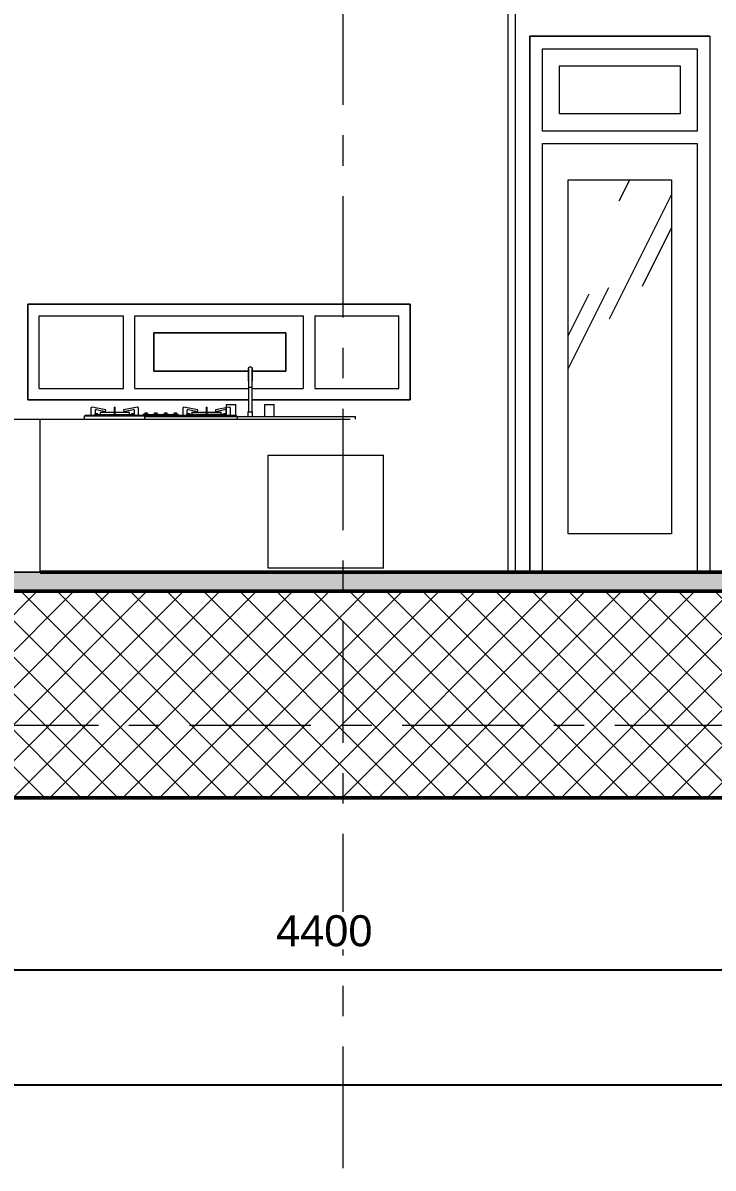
# Model space of a CAD drawing. Header units: millimetres. Extents: x 2164007 to 2324354, y -2513385 to -2308978.
# Drawn here: x 2305620 to 2309227, y -2503444 to -2497459 of the extents above; entities that cross this region are included whole.
import ezdxf

# ---------------------------------------------------------------- set-up
doc = ezdxf.new("R2010")
doc.units = ezdxf.units.MM
doc.linetypes.add('Grid Line', pattern=[22.224999999999994, 12.7, -3.174999999999999, 3.174999999999999, -3.174999999999999])
for name, color, linetype, lineweight in [('A-ANNO-DIMS', 211, 'Continuous', 9), ('A-DETL-GENF', 8, 'Continuous', 9), ('A-DETL-WIDE', 214, 'Continuous', 50), ('A-DOOR', 8, 'Continuous', 13), ('A-FLOR', 8, 'Continuous', 13), ('A-FLOR-PATT', 8, 'Continuous', 13), ('A-GLAZ', 8, 'Continuous', 13), ('A-WALL', 113, 'Continuous', 20), ('I-FURN', 8, 'Continuous', 9), ('P-SANR-FIXT', 6, 'Continuous', 9), ('S-COLS', 52, 'Continuous', 9), ('S-GRID', 8, 'Continuous', 9)]:
    doc.layers.add(name, color=color, linetype=linetype, lineweight=lineweight)
doc.styles.add('Arial_1', font='arial.ttf', dxfattribs={"height": 162.2829341317365})
doc.dimstyles.new('Dim_dai_ca_vu_1', dxfattribs={"dimscale": 304.8, "dimtxt": 165, "dimasz": 0.29296875, "dimexe": 0.4921259842519685, "dimexo": 0.0625, "dimgap": 0.3937007874015748, "dimtad": 1, "dimdec": 0, "dimzin": 0, "dimdsep": 46, "dimtxsty": 'Arial_1', "dimblk1": 'OBLIQUE', "dimblk2": 'OBLIQUE', "dimsah": 1, "dimcen": 0.09, "dimdle": 0.4921259842519685, "dimadec": 0, "dimazin": 0, "dimtfac": 1, "dimtdec": 4, "dimtix": 1, "dimtmove": 0, "dimatfit": 3, "dimfxl": 0.9842519685039368, "dimfxlon": 1, "dimtvp": 1, "dimtfill": 1, "dimtolj": 1, "dimtzin": 0, "dimarcsym": 2})

# ---------------------------------------------------------------- blocks, each defined once
blk = doc.blocks.new('M_Sink Kitchen-Triple - 1100 x 535mm-319208-mc c-cc')
at = {"layer": 'P-SANR-FIXT'}
for p, q in [((5474.536166808245, 1000.025000000055), (5474.536166808245, 838.1000000000685)), ((5474.536166808243, 1000.025000000051), (5474.536166808243, 965.1000000000525)), ((5484.061166808242, 965.1000000000541), (5474.774978444711, 965.1000000000541)), ((5493.347355171776, 965.1000000000541), (5484.061166808242, 965.1000000000541)), ((5493.58616680825, 838.1000000000685), (5493.58616680825, 1000.025000000055)), ((5493.586166808243, 965.1000000000525), (5493.586166808243, 1000.025000000051)), ((5358.661166808248, 876.2000000000858), (5358.661166808248, 812.7000000000526)), ((5358.661166808246, 876.2000000000844), (5409.46116680825, 876.2000000000844)), ((5409.461166808253, 812.7000000000526), (5409.461166808253, 876.2000000000858)), ((5471.361166808249, 838.1000000000685), (5471.361166808249, 812.7000000000526)), ((5471.361166808245, 838.1000000000722), (5496.761166808245, 838.1000000000722)), ((5496.761166808247, 812.7000000000526), (5496.761166808247, 838.1000000000685)), ((5558.661166808251, 876.2000000000858), (5558.661166808251, 812.7000000000526)), ((5558.661166808246, 876.2000000000844), (5609.461166808251, 876.2000000000844)), ((5609.461166808252, 812.7000000000526), (5609.461166808252, 876.2000000000858)), ((4934.061166808245, 812.700000000052), (6034.061166808246, 812.700000000052)), ((4934.061166808245, 799.9999999999967), (4934.061166808245, 812.700000000052)), ((6034.061166808246, 799.9999999999967), (6034.061166808246, 812.700000000052))]:
    blk.add_line(p, q, dxfattribs=at)
at = {"layer": 'P-SANR-FIXT', "flags": 128}
for points in [[(5474.536166808244, 1063.525000000054), (5474.5437857923, 1063.90589840818), (5474.566630555712, 1064.286187460108), (5474.604664551737, 1064.665258774477), (5474.657826934093, 1065.042505918052), (5474.726032654307, 1065.417325375876), (5474.80917259778, 1065.789117516768), (5474.907113758339, 1066.157287552624), (5475.019699451013, 1066.521246489919), (5475.146749562712, 1066.880412071996), (5475.288060840372, 1067.234209710539), (5475.443407216075, 1067.582073404805), (5475.612540168772, 1067.923446647085), (5475.795189121815, 1068.25778331301), (5475.991061875845, 1068.584548535249), (5476.199845076228, 1068.903219559141), (5476.421204714402, 1069.213286579028), (5476.654786662147, 1069.514253553828), (5476.900217238182, 1069.805639000579), (5477.157103805941, 1070.086976764729), (5477.425035401715, 1070.357816765868), (5477.703583392108, 1070.617725717773), (5477.992302159754, 1070.866287821563), (5478.290729816216, 1071.103105430901), (5478.598388940909, 1071.327799688121), (5478.914787344852, 1071.540011130346), (5479.239418858104, 1071.739400264545), (5479.571764139495, 1071.92564811063), (5479.91129150746, 1072.098456711782), (5480.257457790653, 1072.257549611103), (5480.609709196858, 1072.402672293886), (5480.967482198968, 1072.533592594809), (5481.330204436501, 1072.65010106931), (5481.697295631258, 1072.752011328678), (5482.068168515632, 1072.839160338249), (5482.442229772121, 1072.911408678189), (5482.818880982516, 1072.968640766577), (5483.19751958522, 1073.010765044271), (5483.577539839254, 1073.037714121421), (5483.958333793268, 1073.049444885243), (5484.061166808245, 1073.050000000054)], [(5474.536166808244, 1061.538408857562), (5474.536166808244, 1062.119402254693), (5474.536166808244, 1062.601057854319), (5474.536166808243, 1062.982605110226), (5474.536166808243, 1063.263433628193), (5474.536166808248, 1063.443094142501), (5474.536166808247, 1063.521299234658), (5474.536166808244, 1063.525000000054)], [(5474.536166808244, 1063.525000000054), (5474.536166808247, 1063.474206773022), (5474.536166808242, 1063.321908350268), (5474.536166808243, 1063.06834837677), (5474.536166808243, 1062.713932494407), (5474.536166808243, 1062.259227692971), (5474.536166808243, 1061.704961403158), (5474.536166808243, 1061.052020332786), (5474.536166808243, 1060.301449048287), (5474.536166808244, 1059.454448303601), (5474.536166808244, 1058.512373119239), (5474.536166808244, 1057.476730614522), (5474.536166808244, 1056.349177596536), (5474.536166808244, 1055.131517909582), (5474.536166808244, 1053.825699549405), (5474.536166808244, 1052.433811546817), (5474.536166808244, 1050.958080625706), (5474.536166808244, 1049.400867640737), (5474.536166808244, 1047.764663800496), (5474.536166808244, 1046.052086682099), (5474.536166808244, 1044.265876043597), (5474.536166808244, 1042.408889440976), (5474.536166808244, 1040.484097656662), (5474.536166808243, 1038.494579946911), (5474.536166808243, 1036.443519115652), (5474.536166808243, 1034.334196422679), (5474.536166808243, 1032.169986334336), (5474.536166808243, 1029.954351125084), (5474.536166808243, 1027.690835338623), (5474.536166808243, 1025.38306011735), (5474.536166808243, 1023.03471740932), (5474.536166808243, 1020.649564061916), (5474.536166808243, 1018.231415811679), (5474.536166808243, 1015.784141179979), (5474.536166808243, 1013.311655284156), (5474.536166808243, 1010.817913574218), (5474.536166808243, 1008.306905504926), (5474.536166808243, 1005.782648153536), (5474.536166808243, 1003.249179793334), (5474.536166808243, 1000.710553433251), (5474.536166808243, 1000.025000000051)], [(5474.536166808245, 1000.025000000055), (5474.536166808245, 1002.564322720907), (5474.536166808245, 1005.099583067096), (5474.536166808245, 1007.626725162903), (5474.536166808245, 1010.141706120061), (5474.536166808245, 1012.640502505541), (5474.536166808245, 1015.119116778178), (5474.536166808245, 1017.57358368388), (5474.536166808245, 1019.999976599177), (5474.536166808245, 1022.394413813024), (5474.536166808245, 1024.753064736652), (5474.536166808245, 1027.072156031746), (5474.536166808245, 1029.347977646938), (5474.536166808245, 1031.576888753134), (5474.536166808245, 1033.755323568032), (5474.536166808245, 1035.879797060636), (5474.536166808245, 1037.946910526562), (5474.536166808245, 1039.953357025227), (5474.536166808245, 1041.89592667024), (5474.536166808245, 1043.771511764576), (5474.536166808244, 1045.577111772176), (5474.536166808244, 1047.3098381182), (5474.536166808244, 1048.966918810137), (5474.536166808244, 1050.54570287236), (5474.536166808244, 1052.043664587166), (5474.536166808244, 1053.458407535352), (5474.536166808244, 1054.787668430003), (5474.536166808244, 1056.029320737247), (5474.536166808244, 1057.18137807826), (5474.536166808244, 1058.241997407059)], [(5484.061166808245, 1073.050000000054), (5484.442065216374, 1073.042381015998), (5484.822354268303, 1073.019536252585), (5485.201425582676, 1072.98150225656), (5485.578672726247, 1072.928339874205), (5485.95349218407, 1072.860134153991), (5486.325284324967, 1072.776994210518), (5486.693454360819, 1072.679053049959), (5487.057413298114, 1072.566467357285), (5487.416578880191, 1072.439417245586), (5487.770376518738, 1072.298105967931), (5488.118240213, 1072.14275959222), (5488.459613455279, 1071.973626639526), (5488.793950121209, 1071.790977686483), (5489.120715343444, 1071.595104932458), (5489.439386367336, 1071.38632173207), (5489.749453387223, 1071.164962093901), (5490.050420362022, 1070.931380146152), (5490.341805808778, 1070.685949570116), (5490.623143572924, 1070.429063002362), (5490.893983574067, 1070.161131406584), (5491.153892525968, 1069.88258341619), (5491.402454629758, 1069.593864648544), (5491.639272239092, 1069.295436992078), (5491.863966496311, 1068.987777867393), (5492.07617793854, 1068.671379463446), (5492.275567072739, 1068.346747950194), (5492.461814918825, 1068.014402668807), (5492.634623519981, 1067.674875300838), (5492.793716419298, 1067.328709017646), (5492.938839102085, 1066.976457611441), (5493.069759403003, 1066.61868460933), (5493.186267877501, 1066.255962371798), (5493.288178136873, 1065.888871177044), (5493.375327146444, 1065.51799829267), (5493.447575486388, 1065.143937036177), (5493.504807574775, 1064.767285825783), (5493.546931852468, 1064.388647223074), (5493.573880929615, 1064.008626969044), (5493.58561169344, 1063.627833015031), (5493.586166808244, 1063.525000000054)], [(5493.586166808244, 1063.525000000054), (5493.586166808246, 1063.474206773022), (5493.586166808243, 1063.321908350268), (5493.586166808243, 1063.06834837677), (5493.586166808244, 1062.713932494407), (5493.586166808244, 1062.259227692971), (5493.586166808244, 1061.704961403158), (5493.586166808244, 1061.052020332786)], [(5493.586166808243, 1000.025000000051), (5493.586166808243, 1002.564322720907), (5493.586166808243, 1005.099583067096), (5493.586166808243, 1007.626725162899), (5493.586166808243, 1010.141706120057), (5493.586166808243, 1012.640502505541), (5493.586166808243, 1015.119116778174), (5493.586166808243, 1017.573583683875), (5493.586166808243, 1019.999976599177), (5493.586166808243, 1022.394413813024), (5493.586166808243, 1024.753064736652), (5493.586166808243, 1027.072156031742), (5493.586166808243, 1029.347977646938), (5493.586166808243, 1031.576888753129), (5493.586166808243, 1033.755323568032), (5493.586166808243, 1035.879797060636), (5493.586166808243, 1037.946910526562), (5493.586166808243, 1039.953357025227), (5493.586166808244, 1041.89592667024), (5493.586166808244, 1043.771511764576), (5493.586166808244, 1045.577111772176), (5493.586166808244, 1047.3098381182), (5493.586166808244, 1048.966918810137), (5493.586166808244, 1050.54570287236), (5493.586166808244, 1052.043664587166), (5493.586166808244, 1053.458407535352), (5493.586166808244, 1054.787668430003), (5493.586166808244, 1056.029320737247), (5493.586166808244, 1057.18137807826), (5493.586166808244, 1058.241997407059), (5493.586166808244, 1059.209481958971), (5493.586166808244, 1060.082283965098), (5493.586166808243, 1060.859007128418), (5493.586166808243, 1061.538408857562), (5493.586166808243, 1062.119402254693), (5493.586166808243, 1062.601057854319), (5493.586166808243, 1062.982605110226), (5493.586166808243, 1063.263433628193), (5493.586166808246, 1063.443094142501), (5493.586166808246, 1063.521299234658), (5493.586166808244, 1063.525000000054)], [(5493.586166808244, 1058.512373119239), (5493.586166808244, 1057.476730614522), (5493.586166808244, 1056.349177596536), (5493.586166808244, 1055.131517909582), (5493.586166808244, 1053.825699549405), (5493.586166808244, 1052.433811546817), (5493.586166808244, 1050.958080625706), (5493.586166808244, 1049.400867640737), (5493.586166808244, 1047.764663800496), (5493.586166808244, 1046.052086682099), (5493.586166808245, 1044.265876043601), (5493.586166808245, 1042.408889440976), (5493.586166808245, 1040.484097656662), (5493.586166808245, 1038.494579946916), (5493.586166808245, 1036.443519115652), (5493.586166808245, 1034.334196422684), (5493.586166808245, 1032.169986334336), (5493.586166808245, 1029.954351125084), (5493.586166808245, 1027.690835338623), (5493.586166808245, 1025.38306011735), (5493.586166808245, 1023.034717409324), (5493.586166808245, 1020.649564061916), (5493.586166808245, 1018.231415811684), (5493.586166808245, 1015.784141179979), (5493.586166808245, 1013.31165528416), (5493.58616680825, 1010.817913574222), (5493.58616680825, 1008.306905504926), (5493.58616680825, 1005.782648153541), (5493.58616680825, 1003.249179793334), (5493.58616680825, 1000.710553433256), (5493.58616680825, 1000.025000000055)]]:
    blk.add_lwpolyline(points, dxfattribs=at)
blk = doc.blocks.new('BEP DON - BEP DON-687181-mc c-cc')
at = {"layer": 'I-FURN'}
for p, q in [((4651.298204701545, 854.7610874300325), (4651.298204701545, 819.999999999996)), ((4729.952878280977, 847.4194772280869), (4657.464345062044, 861.5098207241227)), ((4675.048204701545, 826.5373431698038), (4675.048204701545, 847.3598387658559)), ((4679.856202837543, 849.3950720715666), (4728.498990305715, 839.9398720061829)), ((4728.498990305715, 839.9398720061829), (4729.952878280977, 847.4194772280869)), ((4774.26432540782, 854.7610874300325), (4774.264325407821, 861.5098207241227)), ((4776.264325407821, 861.5098207241227), (4774.264325407821, 861.5098207241227)), ((4774.264325407831, 854.7610874300341), (4774.264325407833, 861.5098207241227)), ((4774.264325407833, 861.5098207241227), (4776.264325407833, 861.5098207241227)), ((4774.26432540782, 819.999999999996), (4774.26432540782, 854.7610874300325)), ((4776.264325407821, 861.5098207241227), (4776.264325407821, 854.7610874300325)), ((4776.264325407833, 861.5098207241227), (4776.264325407831, 854.7610874300341)), ((4776.264325407821, 854.7610874300325), (4776.264325407821, 819.999999999996)), ((4894.550535463514, 861.5098207241227), (4822.062002244582, 847.4194772280869)), ((4822.062002244582, 847.4194772280869), (4823.515890219844, 839.9398720061829)), ((4823.515890219844, 839.9398720061829), (4872.158677688016, 849.3950720715666)), ((4876.966675824014, 847.3598387658558), (4876.966675824014, 826.5373431698038)), ((4900.716675824014, 819.999999999996), (4900.716675824014, 854.7610874300325)), ((5131.205657775733, 854.7610874300325), (5131.205657775733, 819.999999999996)), ((5209.860331355165, 847.4194772280869), (5137.371798136232, 861.5098207241227)), ((5154.955657775733, 826.5373431698038), (5154.955657775733, 847.3598387658558)), ((5159.763655911731, 849.3950720715666), (5208.406443379903, 839.9398720061829)), ((5208.406443379903, 839.9398720061829), (5209.860331355165, 847.4194772280869)), ((5255.658008191914, 854.7610874300325), (5255.658008191914, 861.5098207241227)), ((5257.658008191914, 861.5098207241227), (5255.658008191914, 861.5098207241227)), ((5255.658008191925, 854.7610874300341), (5255.658008191927, 861.5098207241227)), ((5255.658008191927, 861.5098207241227), (5257.658008191926, 861.5098207241227)), ((5255.658008191914, 819.999999999996), (5255.658008191914, 854.7610874300325)), ((5257.658008191914, 861.5098207241227), (5257.658008191914, 854.7610874300325)), ((5257.658008191926, 861.5098207241227), (5257.658008191925, 854.7610874300341)), ((5257.658008191914, 854.7610874300325), (5257.658008191914, 819.999999999996)), ((5374.457988537702, 861.5098207241227), (5301.96945531877, 847.4194772280869)), ((5301.96945531877, 847.4194772280869), (5303.423343294032, 839.9398720061829)), ((5303.423343294032, 839.9398720061829), (5352.066130762204, 849.3950720715666)), ((5356.874128898201, 847.3598387658559), (5356.874128898201, 826.5373431698038)), ((5380.624128898201, 819.999999999996), (5380.624128898201, 854.7610874300325)), ((4625.961166799846, 819.9999999999944), (4615.961166799845, 814.9999999999944)), ((5415.961166799847, 814.9999999999944), (4615.961166799845, 814.9999999999944)), ((4615.961166799845, 814.9999999999944), (4615.961166799845, 799.9999999999943)), ((4625.961166799846, 819.9999999999944), (5405.961166799847, 819.9999999999944)), ((4671.007440262783, 822.9999999999907), (4671.007440262783, 819.9999999999914)), ((4671.00744026278, 822.9999999999944), (4774.244336024221, 822.9999999999944)), ((4688.029429335406, 826.5373431698038), (4675.048204701545, 826.5373431698038)), ((4688.029429335406, 822.9999999999943), (4688.029429335406, 826.5373431698038)), ((4699.705516942446, 835.3062524127398), (4699.705516942446, 822.9999999999907)), ((4699.705516942441, 835.3062524127437), (4774.244410075379, 835.3062524127437)), ((4776.267282979105, 835.3062524127437), (4852.309363583117, 835.3062524127437)), ((4776.267283216129, 822.9999999999944), (4881.00744026278, 822.9999999999944)), ((4852.309363583121, 822.9999999999907), (4852.309363583121, 835.3062524127398)), ((4876.966675824014, 826.5373431698038), (4863.985451190152, 826.5373431698038)), ((4863.985451190152, 826.5373431698038), (4863.985451190152, 822.9999999999943)), ((4881.007440262782, 819.9999999999914), (4881.007440262782, 822.9999999999907)), ((4924.641305374501, 824.9999999999945), (4924.641305374501, 819.9999999999914)), ((4925.152417980161, 824.9999999999943), (4924.641305374496, 824.9999999999943)), ((4924.641305374496, 824.9999999999943), (4933.871093194757, 824.9999999999943)), ((4933.920273918032, 832.741138447115), (4945.362336830959, 832.741138447115)), ((4933.920273918032, 832.741138447115), (4933.920273918032, 824.999999999994)), ((4945.362336830959, 824.999999999994), (4933.920273918032, 824.999999999994)), ((4945.362336830959, 832.741138447115), (4945.362336830959, 824.999999999994)), ((4945.411517554235, 824.9999999999943), (4954.641305374496, 824.9999999999943)), ((4953.93861810944, 824.3460538926067), (4975.096957748654, 824.3460538926067)), ((4954.641305374496, 824.9999999999943), (4954.130192768832, 824.9999999999943)), ((4954.641305374498, 819.9999999999914), (4954.641305374498, 824.9999999999945)), ((4974.641305374498, 824.9999999999945), (4974.641305374498, 819.9999999999914)), ((4975.152417980161, 824.9999999999943), (4974.641305374497, 824.9999999999943)), ((4974.641305374497, 824.9999999999943), (4983.871093194753, 824.9999999999943)), ((4983.920273918032, 832.7411384471151), (4995.36233683096, 832.7411384471151)), ((4983.920273918032, 832.7411384471151), (4983.920273918032, 824.9999999999941)), ((4995.36233683096, 824.9999999999941), (4983.920273918032, 824.9999999999941)), ((4995.36233683096, 832.7411384471151), (4995.36233683096, 824.9999999999941)), ((4995.411517554234, 824.9999999999943), (5004.641305374496, 824.9999999999943)), ((5004.068022986827, 824.3460538926067), (5028.048818595098, 824.3460538926067)), ((5004.641305374496, 824.9999999999943), (5004.130192768833, 824.9999999999943)), ((5004.641305374495, 819.9999999999914), (5004.641305374495, 824.9999999999945)), ((5027.281028225233, 824.9999999999945), (5027.281028225233, 819.9999999999914)), ((5027.281028225234, 824.9999999999943), (5036.510816045495, 824.9999999999943)), ((5027.792140830898, 824.9999999999943), (5027.281028225234, 824.9999999999943)), ((5036.559996768769, 832.7411384471152), (5048.002059681698, 832.7411384471152)), ((5036.559996768769, 832.7411384471152), (5036.559996768769, 824.9999999999942)), ((5048.002059681698, 824.9999999999942), (5036.559996768769, 824.9999999999942)), ((5048.002059681698, 832.7411384471152), (5048.002059681698, 824.9999999999942)), ((5048.051240404974, 824.9999999999943), (5057.281028225235, 824.9999999999943)), ((5057.281028225235, 824.9999999999943), (5056.769915619571, 824.9999999999943)), ((5057.011469283467, 824.3460538926067), (5078.00519633, 824.3460538926067)), ((5057.281028225235, 819.9999999999914), (5057.281028225235, 824.9999999999945)), ((5077.281028225235, 824.9999999999945), (5077.281028225235, 819.9999999999914)), ((5077.281028225235, 824.9999999999943), (5086.510816045491, 824.9999999999943)), ((5077.792140830898, 824.9999999999943), (5077.281028225235, 824.9999999999943)), ((5086.559996768769, 832.7411384471154), (5098.002059681698, 832.7411384471154)), ((5086.559996768769, 832.7411384471154), (5086.559996768769, 824.9999999999943)), ((5098.002059681698, 824.9999999999943), (5086.559996768769, 824.9999999999943)), ((5098.002059681698, 832.7411384471154), (5098.002059681698, 824.9999999999943)), ((5098.051240404971, 824.9999999999943), (5107.281028225235, 824.9999999999943)), ((5107.281028225235, 824.9999999999943), (5106.76991561957, 824.9999999999943)), ((5107.281028225237, 819.9999999999914), (5107.281028225237, 824.9999999999945)), ((5150.914893336971, 822.9999999999907), (5150.914893336971, 819.9999999999914)), ((5150.914893336967, 822.9999999999944), (5255.655050383603, 822.9999999999944)), ((5167.936882409595, 826.5373431698038), (5154.955657775733, 826.5373431698038)), ((5163.48722479452, 825.333367282685), (5163.48722479452, 822.9999999999907)), ((5163.487224794517, 825.3333672826864), (5255.655050460662, 825.3333672826864)), ((5167.936882409595, 825.3333672826865), (5167.936882409595, 826.5373431698038)), ((5179.612970016629, 835.3062524127398), (5179.612970016629, 825.333367282685)), ((5179.612970016628, 835.3062524127437), (5255.655050620626, 835.3062524127437)), ((5257.677923524352, 835.3062524127437), (5332.216816657305, 835.3062524127437)), ((5257.67797350024, 825.3333672826864), (5348.342561879418, 825.3333672826864)), ((5257.677997575511, 822.9999999999944), (5360.914893336967, 822.9999999999944)), ((5332.216816657309, 825.333367282685), (5332.216816657309, 835.3062524127398)), ((5356.874128898201, 826.5373431698038), (5343.89290426434, 826.5373431698038)), ((5343.89290426434, 826.5373431698038), (5343.89290426434, 825.3333672826865)), ((5348.342561879423, 822.9999999999907), (5348.342561879423, 825.333367282685)), ((5360.914893336971, 819.9999999999914), (5360.914893336971, 822.9999999999907)), ((5415.961166799847, 814.9999999999943), (5405.961166799847, 819.9999999999943)), ((5415.961166799847, 814.9999999999944), (5415.961166799847, 799.9999999999943))]:
    blk.add_line(p, q, dxfattribs=at)
for centre, radius, start, end in [((4658.074460441317, 854.7610874300325), 6.776255739771324, 95.1657496103606, 180), ((4679.856202837543, 842.6982917545519), 6.696780317015262, 90, 135.8860364804035), ((4872.158677688016, 842.6982917545519), 6.696780317015509, 44.11396351959755, 90), ((4893.940420084242, 854.7610874300325), 6.776255739771841, 0, 84.83425038963982), ((5137.981913515504, 854.7610874300325), 6.776255739771242, 95.165749610353, 180), ((5159.763655911731, 842.6982917545519), 6.696780317014628, 90, 135.8860364804062), ((5352.066130762204, 842.6982917545519), 6.6967803170146, 44.11396351959977, 90), ((5373.84787315843, 854.7610874300325), 6.776255739770932, 0, 84.83425038963912)]:
    blk.add_arc(centre, radius, start, end, dxfattribs=at)
blk = doc.blocks.new('Furniture 22 - Furniture 3-1054481-mc c-cc')
at = {"layer": 'I-FURN'}
for p, q in [((3785.961166799863, 799.9999999999943), (4385.961166799862, 799.9999999999943)), ((3785.961166799863, 799.9999999999943), (3785.961166799863, 0)), ((4385.961166799858, 799.9999999999943), (6007.361260362017, 799.9999999999943)), ((4385.961166799862, 0), (4385.961166799862, 799.9999999999943)), ((4385.961166799862, 0), (3805.961166799874, 0))]:
    blk.add_line(p, q, dxfattribs=at)
blk = doc.blocks.new('Furniture 2 - Furniture 3-1057460-mc c-cc')
at = {"layer": 'I-FURN'}
for p, q in [((5577.94023994386, 610.8383184704225), (6180.034368525258, 610.8383184704225)), ((5577.94023994386, 19.9999999991051), (5577.94023994386, 610.8383184704225)), ((6180.034368525258, 19.9999999991051), (6180.034368525258, 610.8383184704225)), ((6180.034368525258, 19.9999999991051), (5577.94023994386, 19.9999999991051))]:
    blk.add_line(p, q, dxfattribs=at)
blk = doc.blocks.new('Cua di XIN FA la 940X2800 - D3-1131724-mc c-cc')
at = {"layer": 'A-DOOR', "lineweight": 9}
h = blk.add_hatch(dxfattribs=at)
h.set_pattern_fill('FP_2', color=256, style=0, pattern_type=2)
h.set_pattern_definition([(63.435, (4651.846, 2739.3), (-920.0997168973379, 2760.290932305043), [1143, -685.8, 1143, -685.8, -1454.051]), (63.435, (4651.846, 2739.3), (-920.0997168973379, 2760.290932305043), [-3657.6, 457.2, -996.8510000000001]), (63.435, (4594.696, 2796.45), (-920.0997168973379, 2760.290932305043), [914.4, -1143, 685.8, -685.8, -1682.651]), (63.435, (4594.696, 2796.45), (-920.0997168973379, 2760.290932305043), [-3429, 800.1, -882.551]), (63.435, (4594.696, 2967.9), (-920.0997168973379, 2760.290932305043), [685.8, -1371.6, 457.2, -685.8, -1911.251]), (63.435, (4594.696, 2967.9), (-920.0997168973379, 2760.290932305043), [-3200.4, 1028.7, -882.551]), (63.435, (4766.146, 2796.45), (-920.0997168973379, 2760.290932305043), [685.8, -1371.6, 571.5, -2482.751]), (63.435, (4937.596, 2967.9), (-920.0997168973379, 2760.290932305043), [342.9, -1714.5, 228.6, -2825.651]), (63.435, (4651.846, 3253.65), (-920.0997168973379, 2760.290932305043), [228.6, -1714.5, 228.6, -914.4, -2025.551]), (63.435, (4651.846, 3253.65), (-920.0997168973379, 2760.290932305043), [-3086.1, 571.5, -1454.051]), (63.435, (5680.545999999999, 3082.2), (-920.0997168973379, 2760.290932305043), [1143, -1714.5, 1371.6, -905.4110000000001]), (63.435, (5680.545999999999, 2910.75), (-920.0997168973379, 2760.290932305043), [1600.2, -1143, 1714.5, -676.811]), (63.435, (5794.846, 2967.9), (-920.0997168973379, 2760.290932305043), [1828.8, -914.4, 1371.6, -996.8510000000001]), (63.435, (5966.295999999999, 3139.35), (-920.0997168973379, 2760.290932305043), [1143, -1600.2, 914.4, -1454.051]), (63.435, (5794.846, 3482.25), (-920.0997168973379, 2760.290932305043), [571.5, -2286, 685.8, -1568.351]), (63.435, (6137.746, 3310.8), (-920.0997168973379, 2760.290932305043), [457.2, -2286, 457.2, -1911.251])])
h.paths.add_polyline_path([(7145.961166808263, 199.9999999999935), (7685.961166808262, 199.9999999999935), (7685.961166808262, 2049.99999999998), (7145.961166808263, 2049.99999999998), (7145.961166808263, 427.3259950837738)], flags=0)
at = {"layer": 'A-DOOR'}
for p, q in [((7885.961166808258, 2799.999999999984), (6945.961166808257, 2799.999999999984)), ((6945.961166808257, 2799.999999999984), (6945.961166808257, 0)), ((7885.961166808258, 2799.999999999984), (7885.961166808258, 0)), ((7010.961166808258, 2304.999999999984), (7010.961166808258, 2734.999999999983)), ((7010.961166808258, 2734.999999999984), (7820.961166808258, 2734.999999999984)), ((7820.961166808258, 2734.999999999984), (7820.961166808258, 2304.999999999984)), ((7100.961166808257, 2394.999999999984), (7100.961166808257, 2644.999999999984)), ((7100.961166808257, 2644.999999999984), (7730.961166808256, 2644.999999999984)), ((7730.961166808256, 2644.999999999984), (7730.961166808256, 2394.999999999984)), ((7730.961166808256, 2394.999999999984), (7100.961166808257, 2394.999999999984)), ((7820.961166808258, 2304.999999999984), (7010.961166808258, 2304.999999999984)), ((7010.961166808258, 2239.999999999984), (7820.961166808258, 2239.999999999984)), ((7010.961166808258, 0), (7010.961166808258, 2239.999999999984)), ((7820.961166808258, 2239.999999999984), (7820.961166808258, 0)), ((7145.961166808257, 200), (7145.961166808257, 2049.999999999984)), ((7145.961166808257, 2049.999999999984), (7685.961166808257, 2049.999999999984)), ((7685.961166808257, 2049.999999999984), (7685.961166808257, 200)), ((7685.961166808257, 200), (7145.961166808257, 200))]:
    blk.add_line(p, q, dxfattribs=at)
blk = doc.blocks.new('cua lat 3500x2 - SL-1134121-mc c-cc')
at = {"layer": 'A-GLAZ'}
for p, q in [((4320.96116680819, 1400.000000000001), (4320.96116680819, 900.0000000000002)), ((6320.961166808189, 1400), (4320.96116680819, 1400.000000000001)), ((6320.96116680819, 900.0000000000001), (6320.96116680819, 1400.000000000001)), ((4380.951356838946, 959.9901900307564), (4380.951356838946, 1340.009809969245)), ((4380.951356838946, 1340.009809969245), (4820.961166808192, 1340.009809969245)), ((4820.961166808192, 959.9901900307564), (4820.961166808192, 1340.009809969245)), ((4880.961166808188, 1340.009809969245), (5760.96116680819, 1340.009809969245)), ((4880.961166808188, 959.9901900307564), (4880.961166808188, 1340.009809969245)), ((5760.96116680819, 1340.009809969245), (5760.96116680819, 959.9901900307563)), ((5820.961166808191, 1340.009809969245), (5820.961166808191, 959.9901900307564)), ((5820.961166808191, 1340.009809969245), (6260.970976777432, 1340.009809969245)), ((6260.970976777433, 959.9901900307563), (6260.970976777433, 1340.009809969245)), ((4980.961166808187, 1250.000000000001), (4980.961166808187, 1049.999999999999)), ((5670.961166808187, 1250.000000000001), (4980.961166808187, 1250.000000000001)), ((4980.961166808188, 1049.999999999999), (4980.961166808188, 1250)), ((4980.961166808188, 1250), (5670.961166808187, 1250)), ((5670.961166808187, 1049.999999999999), (5670.961166808187, 1250.000000000001)), ((5670.961166808187, 1250), (5670.961166808187, 1049.999999999999)), ((4980.961166808187, 1049.999999999999), (5475.024116675069, 1049.999999999999)), ((5475.024116675069, 1049.999999999999), (4980.961166808187, 1049.999999999999)), ((5493.098216599058, 1049.999999999999), (5670.961166808187, 1049.999999999999)), ((5670.961166808187, 1049.999999999999), (5493.098216599058, 1049.999999999999)), ((4380.951356838946, 959.9901900307564), (4820.961166808192, 959.9901900307563)), ((4880.961166808188, 959.9901900307564), (5474.715933958162, 959.9901900307563)), ((5493.406399658327, 959.9901900307563), (5760.96116680819, 959.9901900307563)), ((5820.961166808191, 959.9901900307563), (6260.970976777433, 959.9901900307563)), ((4320.96116680819, 900.0000000000003), (5474.627458704474, 900.0000000000002)), ((5493.494874912016, 900.0000000000002), (6320.96116680819, 900.0000000000001))]:
    blk.add_line(p, q, dxfattribs=at)
blk = doc.blocks.new('_Oblique')
at = {"color": 0, "linetype": 'ByBlock', "lineweight": -2}
blk.add_line((-0.5, -0.5), (0.5, 0.5), dxfattribs=at)
blk = doc.blocks.new('*D714')
at = {"layer": 'A-ANNO-DIMS', "color": 0, "lineweight": -2}
for p, q in [((2304994.664533868, -2501976.445238701), (2304994.664533868, -2502557.395238701)), ((2309394.664533876, -2501976.445238701), (2309394.664533876, -2502557.395238701)), ((2304844.664533868, -2502407.395238701), (2309544.664533876, -2502407.395238701))]:
    blk.add_line(p, q, dxfattribs=at)
at = {"layer": 'Defpoints', "color": 0}
for p in [(2304994.664533868, -2501957.395238701), (2309394.664533876, -2501957.395238701), (2309394.664533876, -2502407.395238701)]:
    blk.add_point(p, dxfattribs=at)
at = {"layer": 'A-ANNO-DIMS', "color": 0, "lineweight": -2, "xscale": 89.296875, "yscale": 89.296875, "zscale": 89.296875, "rotation": 180}
blk.add_blockref('_Oblique', (2304994.664533868, -2502407.395238701), dxfattribs=at)
at = {"layer": 'A-ANNO-DIMS', "color": 0, "lineweight": -2, "xscale": 89.296875, "yscale": 89.296875, "zscale": 89.296875}
blk.add_blockref('_Oblique', (2309394.664533876, -2502407.395238701), dxfattribs=at)
at = {"layer": 'A-ANNO-DIMS', "color": 0, "insert": (2307194.664533872, -2502204.537956165), "char_height": 162.2829341317365, "attachment_point": 5, "style": 'Arial_1', "bg_fill": 3, "box_fill_scale": 1.1, "bg_fill_color": 256, "bg_fill_true_color": 13158600, "bg_fill_transparency": 13757032}
blk.add_mtext('\\A1;4400', dxfattribs=at)
blk = doc.blocks.new('*D717')
at = {"layer": 'A-ANNO-DIMS', "color": 0, "lineweight": -2}
for p, q in [((2297194.664533876, -2502578.275481165), (2297194.664533876, -2503159.225481166)), ((2313294.664533876, -2502578.275481165), (2313294.664533876, -2503159.225481166)), ((2297044.664533876, -2503009.225481166), (2313444.664533876, -2503009.225481166))]:
    blk.add_line(p, q, dxfattribs=at)
at = {"layer": 'Defpoints', "color": 0}
for p in [(2297194.664533876, -2502559.225481166), (2313294.664533876, -2502559.225481166), (2313294.664533876, -2503009.225481166)]:
    blk.add_point(p, dxfattribs=at)
at = {"layer": 'A-ANNO-DIMS', "color": 0, "lineweight": -2, "xscale": 89.296875, "yscale": 89.296875, "zscale": 89.296875, "rotation": 180}
blk.add_blockref('_Oblique', (2297194.664533876, -2503009.225481166), dxfattribs=at)
at = {"layer": 'A-ANNO-DIMS', "color": 0, "lineweight": -2, "xscale": 89.296875, "yscale": 89.296875, "zscale": 89.296875}
blk.add_blockref('_Oblique', (2313294.664533876, -2503009.225481166), dxfattribs=at)
at = {"layer": 'A-ANNO-DIMS', "color": 0, "insert": (2305244.664533876, -2502806.368198629), "char_height": 162.2829341317365, "attachment_point": 5, "style": 'Arial_1', "bg_fill": 3, "box_fill_scale": 1.1, "bg_fill_color": 256, "bg_fill_true_color": 13158600, "bg_fill_transparency": 16720196}
blk.add_mtext('\\A1;16100', dxfattribs=at)

msp = doc.modelspace()

# ---------------------------------------------------------------- hatches: boundary and pattern name
at = {"layer": 'A-DETL-GENF'}
h = msp.add_hatch(dxfattribs=at)
h.set_pattern_fill('FP_5', style=0, pattern_type=2)
h.set_pattern_definition([(45, (2305746.949367068, -2497704.085771641), (-95.4594154601839, 95.45941546018392), []), (135, (2305746.949367068, -2497704.085771641), (-95.45941546018392, -95.4594154601839), [])])
h.paths.add_polyline_path([(2315854.664533876, -2501509.085771641), (2315854.664533876, -2501129.085771641), (2313409.664533876, -2501129.085771641), (2313409.664533876, -2501509.085771641), (2313811.158176925, -2501509.085771641)], flags=0)
h.paths.add_polyline_path([(2313179.664533876, -2501509.085771641), (2313179.664533876, -2500429.085771641), (2309494.664533876, -2500429.085771641), (2309494.664533876, -2500679.085771641), (2309294.664533876, -2500679.085771641), (2309294.664533876, -2500429.085771641), (2305129.664533868, -2500429.085771641), (2305129.664533868, -2500679.085771641), (2304929.664533868, -2500679.085771641), (2304929.664533868, -2500429.085771641), (2302069.664533876, -2500429.085771641), (2302069.664533876, -2500679.085771641), (2301869.664533876, -2500679.085771641), (2301869.664533876, -2500429.085771641), (2300294.664533876, -2500429.085771641), (2300294.664533876, -2500679.085771641), (2300094.664533876, -2500679.085771641), (2300094.664533876, -2500429.085771641), (2297309.664533876, -2500429.085771641), (2297309.664533876, -2501509.085771641), (2312270.641174849, -2501509.085771641)], flags=0)
h.paths.add_polyline_path([(2297079.664533876, -2501509.085771641), (2297079.664533876, -2501129.085771641), (2294394.664533876, -2501129.085771641), (2294394.664533876, -2501509.085771641), (2295324.954152018, -2501509.085771641)], flags=0)
at = {"layer": 'A-FLOR-PATT', "lineweight": 9}
h = msp.add_hatch(dxfattribs=at)
h.set_pattern_fill('FP_4', color=256, style=0, pattern_type=2)
h.set_pattern_definition([(0, (2305746.949367068, -2497704.085771641), (365.76, 91.44), [30.175, -244.145, 30.175, -244.145, -1463.04]), (0, (2305746.949367068, -2497704.085771641), (365.76, 91.44), [-548.64, 30.175, -518.465, 30.175, -244.145, -640.08]), (0, (2305746.949367068, -2497704.085771641), (365.76, 91.44), [-1371.6, 30.175, -152.705, 30.175, -427.025]), (120, (2305884.109367068, -2497658.365771641), (-262.069362922049, 271.0374516881963), [30.17499999999999, -244.1449999999999, 30.17499999999999, -1707.184999999999]), (120, (2305884.109367068, -2497658.365771641), (-262.069362922049, 271.0374516881963), [-304.4949999999998, -244.1449999999999, 30.17499999999999, -518.4649999999996, -914.3999999999995]), (120, (2305884.109367068, -2497658.365771641), (-262.069362922049, 271.0374516881963), [-1097.279999999999, 30.17499999999999, -244.1449999999999, 30.17499999999999, -609.9049999999995]), (120, (2305884.109367068, -2497658.365771641), (-262.069362922049, 271.0374516881963), [-1401.774999999999, -152.7049999999999, 30.17499999999999, -427.0249999999997]), (240, (2305929.829367068, -2497475.485771641), (-103.6906370779508, -362.4774516881963), [30.175, -244.145, 30.175, -1707.185]), (240, (2305929.829367068, -2497475.485771641), (-103.6906370779508, -362.4774516881963), [-304.495, -244.145, 30.175, -518.465, -914.4]), (240, (2305929.829367068, -2497475.485771641), (-103.6906370779508, -362.4774516881963), [-1097.28, 30.175, -244.145, 30.175, -609.905]), (240, (2305929.829367068, -2497475.485771641), (-103.6906370779508, -362.4774516881963), [-1401.775, -152.705, 30.175, -427.025])])
h.paths.add_polyline_path([(2304675.664533868, -2500429.085771641), (2304929.664533868, -2500429.085771641), (2304929.664533868, -2500329.085771641), (2302069.664533876, -2500329.085771641), (2302069.664533876, -2500429.085771641), (2304599.464533868, -2500429.085771641)], flags=0)
h.paths.add_polyline_path([(2297309.664533876, -2500429.085771641), (2300094.664533876, -2500429.085771641), (2300094.664533876, -2500329.085771641), (2297294.664533876, -2500329.085771641), (2297294.664533876, -2500429.085771641)], flags=0)
h.paths.add_polyline_path([(2313194.664533876, -2500429.085771641), (2313194.664533876, -2500329.085771641), (2309494.664533876, -2500329.085771641), (2309494.664533876, -2500429.085771641), (2313179.664533876, -2500429.085771641)], flags=0)
h.paths.add_polyline_path([(2300294.664533876, -2500429.085771641), (2301869.664533876, -2500429.085771641), (2301869.664533876, -2500329.085771641), (2300294.664533876, -2500329.085771641)], flags=0)
h.paths.add_polyline_path([(2309294.664533876, -2500429.085771641), (2309294.664533876, -2500329.085771641), (2305129.664533868, -2500329.085771641), (2305129.664533868, -2500429.085771641), (2309189.607170698, -2500429.085771641)], flags=0)

# ---------------------------------------------------------------- linework, layer by layer
at = {"layer": 'A-DETL-WIDE'}
for p, q in [((2309294.664533876, -2500429.085771641), (2305129.664533868, -2500429.085771641)), ((2297309.664533876, -2501509.085771641), (2313179.664533876, -2501509.085771641))]:
    msp.add_line(p, q, dxfattribs=at)
at = {"layer": 'A-FLOR', "lineweight": 50}
msp.add_line((2309294.664533876, -2500329.085771641), (2305709.664533868, -2500329.085771641), dxfattribs=at)
at = {"layer": 'A-WALL'}
for p, q in [((2308154.664533876, -2496829.085771641), (2308154.664533876, -2500329.085771641)), ((2308269.664533876, -2500329.085771641), (2308269.664533876, -2497529.085771641)), ((2308269.664533876, -2497529.085771641), (2309209.664533876, -2497529.085771641)), ((2309209.664533876, -2497529.085771641), (2309209.664533876, -2500329.085771641)), ((2305644.664533876, -2499429.085771641), (2305644.664533876, -2498929.085771641)), ((2305644.664533876, -2498929.085771641), (2307644.664533876, -2498929.085771641)), ((2307644.664533876, -2498929.085771641), (2307644.664533876, -2499429.085771641)), ((2306798.330825773, -2499429.085771641), (2305644.664533876, -2499429.085771641)), ((2307644.664533876, -2499429.085771641), (2306817.19824198, -2499429.085771641))]:
    msp.add_line(p, q, dxfattribs=at)
at = {"layer": 'S-COLS'}
msp.add_line((2308194.664533876, -2500329.085771641), (2308194.664533876, -2497079.085771641), dxfattribs=at)
at = {"layer": 'S-GRID', "linetype": 'Grid Line', "ltscale": 50}
for p, q in [((2307293.664533868, -2503443.916349021), (2307293.664533868, -2490490.685771641)), ((2292043.999993142, -2500329.085771641), (2320927.058819855, -2500329.085771641)), ((2292043.999993142, -2501129.085771641), (2320927.058819855, -2501129.085771641))]:
    msp.add_line(p, q, dxfattribs=at)

# ---------------------------------------------------------------- block references
at = {"layer": 'A-DOOR'}
msp.add_blockref('Cua di XIN FA la 940X2800 - D3-1131724-mc c-cc', (2301323.703367068, -2500329.085771641), dxfattribs=at)
at = {"layer": 'A-GLAZ'}
msp.add_blockref('cua lat 3500x2 - SL-1134121-mc c-cc', (2301323.703367068, -2500329.085771641), dxfattribs=at)
at = {"layer": 'I-FURN'}
for name in ['BEP DON - BEP DON-687181-mc c-cc', 'Furniture 22 - Furniture 3-1054481-mc c-cc', 'Furniture 2 - Furniture 3-1057460-mc c-cc']:
    msp.add_blockref(name, (2301323.703367068, -2500329.085771641), dxfattribs=at)
at = {"layer": 'P-SANR-FIXT'}
msp.add_blockref('M_Sink Kitchen-Triple - 1100 x 535mm-319208-mc c-cc', (2301323.703367068, -2500329.085771641), dxfattribs=at)

# ---------------------------------------------------------------- next in the draw order: dimensions: what is measured, and where the dimension line sits
at = {"layer": 'A-ANNO-DIMS'}
dim = msp.add_linear_dim(base=(2309394.664533876, -2502407.395238701), p1=(2304994.664533868, -2501957.395238701), p2=(2309394.664533876, -2501957.395238701), dimstyle='Dim_dai_ca_vu_1', override={"dimpost": '<>', "dimfxl": 4400.000000008445}, dxfattribs=at)
dim.commit()
dim.dimension.update_dxf_attribs({"geometry": '*D714', "text_midpoint": (2307194.664533872, -2502204.537956165)})

# ---------------------------------------------------------------- next in the draw order: dimensions: what is measured, and where the dimension line sits
dim = msp.add_linear_dim(base=(2313294.664533876, -2503009.225481166), p1=(2297194.664533876, -2502559.225481166), p2=(2313294.664533876, -2502559.225481166), dimstyle='Dim_dai_ca_vu_1', override={"dimpost": '<>', "dimfxl": 16100.00000000007}, dxfattribs=at)
dim.commit()
dim.dimension.update_dxf_attribs({"geometry": '*D717', "text_midpoint": (2305244.664533876, -2502806.368198629)})

doc.saveas('drawing.dxf')
